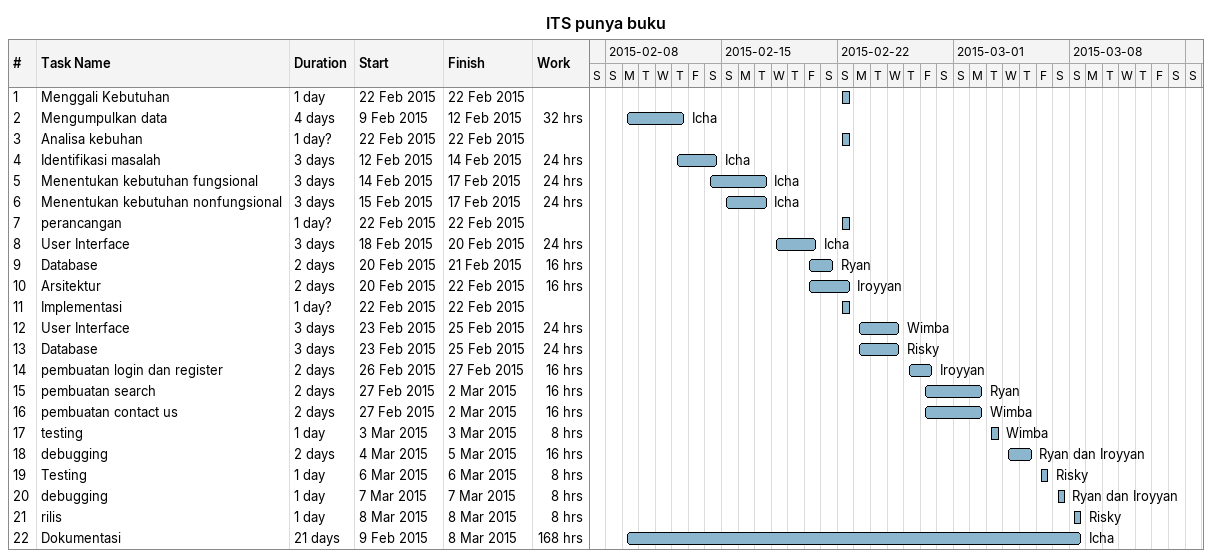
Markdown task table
ITS punya buku

| ID | Task | Duration | Start | Finish | Resources | Work (h) |
|---|---|---|---|---|---|---|
| 1 | Menggali Kebutuhan | 1d | 2015-02-22 | 2015-02-22 |  |  |
| 2 | Mengumpulkan data | 4d | 2015-02-09 | 2015-02-12 | Icha | 32 |
| 3 | Analisa kebuhan | 1d? | 2015-02-22 | 2015-02-22 |  |  |
| 4 | Identifikasi masalah | 3d | 2015-02-12 | 2015-02-14 | Icha | 24 |
| 5 | Menentukan kebutuhan fungsional | 3d | 2015-02-14 | 2015-02-17 | Icha | 24 |
| 6 | Menentukan kebutuhan nonfungsional | 3d | 2015-02-15 | 2015-02-17 | Icha | 24 |
| 7 | perancangan | 1d? | 2015-02-22 | 2015-02-22 |  |  |
| 8 | User Interface | 3d | 2015-02-18 | 2015-02-20 | Icha | 24 |
| 9 | Database | 2d | 2015-02-20 | 2015-02-21 | Ryan | 16 |
| 10 | Arsitektur | 2d | 2015-02-20 | 2015-02-22 | Iroyyan | 16 |
| 11 | Implementasi | 1d? | 2015-02-22 | 2015-02-22 |  |  |
| 12 | User Interface | 3d | 2015-02-23 | 2015-02-25 | Wimba | 24 |
| 13 | Database | 3d | 2015-02-23 | 2015-02-25 | Risky | 24 |
| 14 | pembuatan login dan register | 2d | 2015-02-26 | 2015-02-27 | Iroyyan | 16 |
| 15 | pembuatan search | 2d | 2015-02-27 | 2015-03-02 | Ryan | 16 |
| 16 | pembuatan contact us | 2d | 2015-02-27 | 2015-03-02 | Wimba | 16 |
| 17 | testing | 1d | 2015-03-03 | 2015-03-03 | Wimba | 8 |
| 18 | debugging | 2d | 2015-03-04 | 2015-03-05 | Ryan dan Iroyyan | 16 |
| 19 | Testing | 1d | 2015-03-06 | 2015-03-06 | Risky | 8 |
| 20 | debugging | 1d | 2015-03-07 | 2015-03-07 | Ryan dan Iroyyan | 8 |
| 21 | rilis | 1d | 2015-03-08 | 2015-03-08 | Risky | 8 |
| 22 | Dokumentasi | 21d | 2015-02-09 | 2015-03-08 | Icha | 168 |
